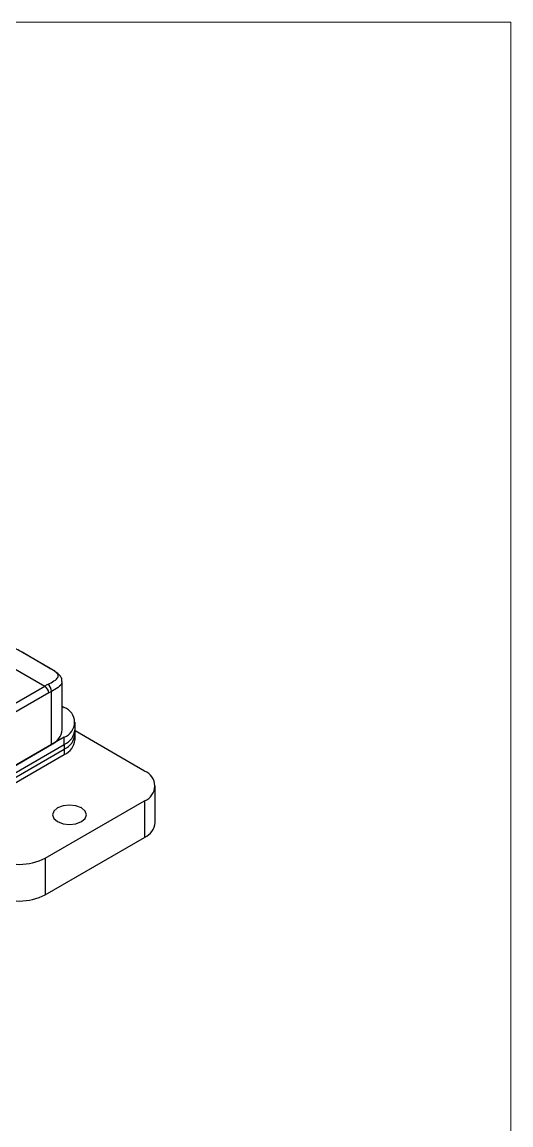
# Model space of a CAD drawing. Header units: millimetres. Extents: x 5 to 292, y 4 to 204.
# Drawn here: x 248.4 to 291.9, y 106.2 to 204.5 of the extents above; entities that cross this region are included whole.
import ezdxf

# ---------------------------------------------------------------- set-up
doc = ezdxf.new("R2010")
doc.units = ezdxf.units.MM

msp = doc.modelspace()

# ---------------------------------------------------------------- linework, layer by layer
at = {"color": 7, "linetype": 'Continuous', "lineweight": 18}
for p, q in [((4.92, 204.48), (291.92, 204.48)), ((291.92, 204.48), (291.92, 4.48))]:
    msp.add_line(p, q, dxfattribs=at)
at = {"color": 7, "linetype": 'Continuous', "lineweight": 25}
for p, q in [((244.047, 148.981), (250.411, 145.307)), ((250.87, 146.892), (248.396, 148.321)), ((250.908, 146.876), (248.433, 148.305)), ((251.964, 141.429), (251.964, 145.726)), ((244.4, 141.838), (250.411, 145.307)), ((250.764, 144.695), (244.754, 141.225)), ((251.012, 140.102), (251.012, 144.828)), ((251.964, 143.528), (252.157, 143.416)), ((253.109, 141.437), (253.109, 142.09)), ((252.157, 140.763), (243.318, 135.661)), ((252.157, 140.11), (252.157, 140.763)), ((253.109, 141.028), (253.109, 141.437)), ((259.299, 137.742), (253.109, 141.315)), ((253.109, 140.538), (253.109, 141.028)), ((243.318, 135.007), (252.157, 140.11)), ((243.318, 134.599), (252.157, 139.702)), ((244.507, 136.346), (251.012, 140.102)), ((252.157, 140.11), (252.157, 139.702)), ((252.157, 139.702), (252.157, 139.212)), ((243.318, 134.109), (252.157, 139.212)), ((260.251, 133.149), (260.251, 136.415)), ((250.46, 129.986), (259.299, 135.089)), ((259.299, 135.089), (259.299, 131.823)), ((250.46, 126.72), (259.299, 131.823)), ((250.46, 129.986), (250.46, 126.72))]:
    msp.add_line(p, q, dxfattribs=at)
at = {"color": 7, "linetype": 'Continuous', "lineweight": 25, "flags": 128}
for points in [[(248.433, 148.305), (248.427, 148.309), (248.396, 148.321)], [(250.87, 146.892), (250.902, 146.88), (250.908, 146.876)], [(251.556, 133.231), (252.043, 133.044), (252.617, 132.978), (253.191, 133.044), (253.677, 133.231), (254.003, 133.512), (254.117, 133.844), (254.003, 134.175), (253.677, 134.456), (253.191, 134.644), (252.617, 134.71), (252.043, 134.644), (251.556, 134.456), (251.231, 134.175), (251.117, 133.844), (251.231, 133.512), (251.556, 133.231)]]:
    msp.add_lwpolyline(points, dxfattribs=at)
at = {"color": 7, "linetype": 'Continuous', "lineweight": 25}
for centre, radius, start, end in [((252.949, 140.916), 5.072, 116.54425, 120.02707), ((250.285, 144.845), 0.727, 358.69656, 56.89415), ((249.997, 144.66), 0.768, 2.60505, 57.39495), ((253.079, 140.69), 4.626, 116.54515, 120.02679), ((251.654, 142.09), 1.419, 290.78335, 69.21665), ((250.337, 141.591), 1.635, 294.37443, 354.30521), ((251.483, 141.599), 1.635, 294.37428, 354.30554), ((251.483, 141.19), 1.635, 294.37428, 354.30554), ((251.483, 140.701), 1.635, 294.37428, 354.30554), ((250.842, 140.293), 0.251, 294.37358, 354.30441), ((258.795, 136.415), 1.419, 290.78335, 69.21665), ((258.624, 133.311), 1.635, 294.37428, 354.30554), ((248.162, 134.422), 4.995, 242.60963, 297.39037), ((248.162, 131.155), 4.995, 242.60963, 297.39037)]:
    msp.add_arc(centre, radius, start, end, dxfattribs=at)
for points, knots in [([(248.423, 148.308), (248.383, 148.332), (248.186, 148.45), (247.723, 148.691), (247.063, 148.996), (246.32, 149.258), (245.556, 149.412), (244.837, 149.398), (244.341, 149.303), (244.124, 149.167), (244.082, 149.14)], [0, 0, 0, 0, 0.037024, 0.179907, 0.325519, 0.485289, 0.6604, 0.815745, 0.964385, 1, 1, 1, 1]), ([(250.682, 145.453), (250.883, 145.561), (251.323, 145.796), (251.63, 146.079), (251.637, 146.327), (251.401, 146.571), (251.046, 146.786), (250.87, 146.892)], [0, 0, 0, 0, 0.199508, 0.437452, 0.643632, 0.823204, 1, 1, 1, 1]), ([(251.942, 145.728), (251.942, 145.808), (251.943, 146.012), (251.756, 146.275), (251.494, 146.51), (251.21, 146.703), (250.962, 146.842), (250.896, 146.88)], [0, 0, 0, 0, 0.1429019, 0.3628543, 0.6032715, 0.8929179, 1, 1, 1, 1])]:
    msp.add_open_spline(points, degree=3, knots=knots, dxfattribs=at)
at = {"color": 8, "linetype": 'Continuous', "lineweight": 25}
msp.add_open_spline([(251.926, 145.727), (251.936, 145.685), (251.975, 145.512), (251.687, 145.218), (251.223, 144.95), (251.012, 144.828)], degree=3, knots=[0, 0, 0, 0, 0.153275, 0.615345, 1, 1, 1, 1], dxfattribs=at)

doc.saveas('drawing.dxf')
